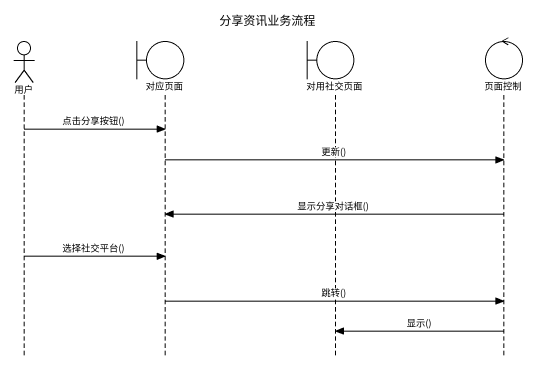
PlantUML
@startuml
title 分享资讯业务流程
hide footbox
actor 用户
boundary 对应页面
boundary 对用社交页面
control 页面控制

用户 -> 对应页面 : 点击分享按钮()
对应页面 -> 页面控制 : 更新()
页面控制 -> 对应页面 : 显示分享对话框()
用户 -> 对应页面 : 选择社交平台()
对应页面 -> 页面控制 : 跳转()
页面控制 -> 对用社交页面 : 显示()
@enduml
